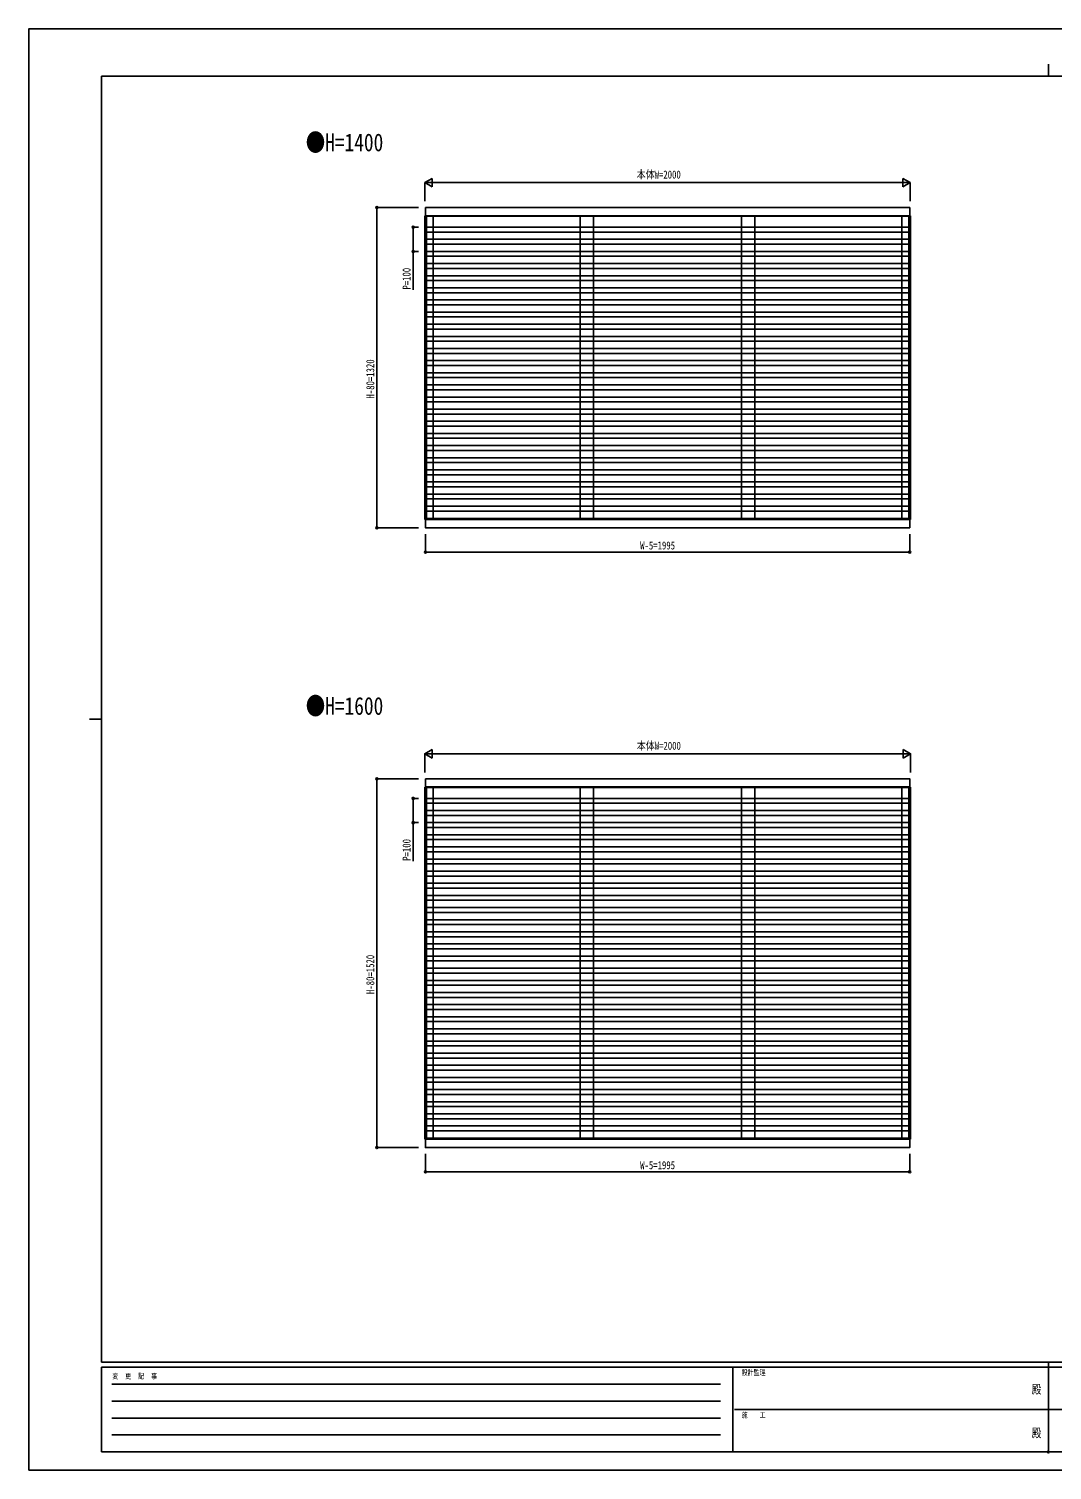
# Model space of a CAD drawing. Units: millimetres, scale not verified. Extents: x -4205 to 4205, y -2970 to 2970.
# Drawn here: x -4205 to 11, y -2970 to 2970 of the extents above; entities that cross this region are included whole.
import ezdxf
from ezdxf.enums import TextEntityAlignment as Align

# ---------------------------------------------------------------- set-up
doc = ezdxf.new("R2010")
doc.units = ezdxf.units.MM
doc.header["$LTSCALE"] = 16
doc.header["$PDMODE"] = 32
doc.header["$PDSIZE"] = 8
for name, color, linetype in [('0-1_USER1', 3, 'Continuous'), ('0-2_YKK_A1', 4, 'Continuous'), ('0-3_YKK_D', 6, 'Continuous'), ('0-4_YKK_ZWAK', 7, 'Continuous')]:
    doc.layers.add(name, color=color, linetype=linetype)
doc.styles.add('ＭＳ ゴシック', font='')
doc.styles.get('ＭＳ ゴシック').set_extended_font_data('MS Gothic')

msp = doc.modelspace()

# ---------------------------------------------------------------- linework, layer by layer
at = {"layer": '0-2_YKK_A1'}
for p, q in [((-2574.15, 2199.03), (-2567.15, 2199.03)), ((-2574.15, 2199.03), (-2574.15, 948.03)), ((-2572.15, 2199.03), (-2572.15, 948.03)), ((-577.15, 2199.53), (-2570.15, 2199.53)), ((-2570.15, 2199.53), (-2570.15, 2199.03)), ((-2539.15, 947.53), (-2539.15, 2199.53)), ((-1933.65, 947.53), (-1933.65, 2199.53)), ((-1878.65, 947.53), (-1878.65, 2199.53)), ((-1268.65, 947.53), (-1268.65, 2199.53)), ((-1213.65, 947.53), (-1213.65, 2199.53)), ((-608.15, 947.53), (-608.15, 2199.53)), ((-573.15, 2199.03), (-580.15, 2199.03)), ((-577.15, 2199.53), (-577.15, 2199.03)), ((-575.15, 2199.03), (-575.15, 948.03)), ((-573.15, 2199.03), (-573.15, 948.03)), ((-580.15, 2197.53), (-2567.15, 2197.53)), ((-580.15, 2152.53), (-2567.15, 2152.53)), ((-2567.15, 2132.52), (-580.15, 2132.52)), ((-2567.15, 2102.53), (-580.15, 2102.53)), ((-2567.15, 2082.52), (-580.15, 2082.52)), ((-580.15, 2052.53), (-2567.15, 2052.53)), ((-2567.15, 2032.52), (-580.15, 2032.52)), ((-2567.15, 2002.53), (-580.15, 2002.53)), ((-2567.15, 1982.52), (-580.15, 1982.52)), ((-580.15, 1952.53), (-2567.15, 1952.53)), ((-2567.15, 1932.52), (-580.15, 1932.52)), ((-2567.15, 1902.53), (-580.15, 1902.53)), ((-2567.15, 1882.52), (-580.15, 1882.52)), ((-580.15, 1852.53), (-2567.15, 1852.53)), ((-2567.15, 1832.52), (-580.15, 1832.52)), ((-2567.15, 1802.53), (-580.15, 1802.53)), ((-2567.15, 1782.52), (-580.15, 1782.52)), ((-580.15, 1752.53), (-2567.15, 1752.53)), ((-2567.15, 1732.52), (-580.15, 1732.52)), ((-2567.15, 1702.53), (-580.15, 1702.53)), ((-2567.15, 1682.52), (-580.15, 1682.52)), ((-580.15, 1652.53), (-2567.15, 1652.53)), ((-2567.15, 1632.52), (-580.15, 1632.52)), ((-2567.15, 1602.53), (-580.15, 1602.53)), ((-2567.15, 1582.52), (-580.15, 1582.52)), ((-580.15, 1552.53), (-2567.15, 1552.53)), ((-2567.15, 1532.52), (-580.15, 1532.52)), ((-2567.15, 1502.53), (-580.15, 1502.53)), ((-2567.15, 1482.52), (-580.15, 1482.52)), ((-580.15, 1452.53), (-2567.15, 1452.53)), ((-2567.15, 1432.52), (-580.15, 1432.52)), ((-2567.15, 1402.53), (-580.15, 1402.53)), ((-2567.15, 1382.52), (-580.15, 1382.52)), ((-580.15, 1352.53), (-2567.15, 1352.53)), ((-2567.15, 1332.52), (-580.15, 1332.52)), ((-2567.15, 1302.53), (-580.15, 1302.53)), ((-2567.15, 1282.52), (-580.15, 1282.52)), ((-580.15, 1252.53), (-2567.15, 1252.53)), ((-2567.15, 1232.52), (-580.15, 1232.52)), ((-2567.15, 1202.53), (-580.15, 1202.53)), ((-2567.15, 1182.52), (-580.15, 1182.52)), ((-580.15, 1152.53), (-2567.15, 1152.53)), ((-2567.15, 1132.52), (-580.15, 1132.52)), ((-2567.15, 1102.53), (-580.15, 1102.53)), ((-2567.15, 1082.52), (-580.15, 1082.52)), ((-580.15, 1052.53), (-2567.15, 1052.53)), ((-2567.15, 1032.52), (-580.15, 1032.52)), ((-2567.15, 1002.53), (-580.15, 1002.53)), ((-2567.15, 982.52), (-580.15, 982.52)), ((-580.15, 952.53), (-2567.15, 952.53)), ((-2569.15, 948.03), (-2569.15, 947.53)), ((-578.15, 948.03), (-578.15, 947.53)), ((-2574.15, -154.99), (-2567.15, -154.99)), ((-2574.15, -154.99), (-2574.15, -1605.99)), ((-2572.15, -154.99), (-2572.15, -1605.99)), ((-2570.15, -154.49), (-2570.15, -154.99)), ((-577.15, -154.49), (-2570.15, -154.49)), ((-580.15, -156.49), (-2567.15, -156.49)), ((-2539.15, -1606.49), (-2539.15, -154.49)), ((-1933.65, -1606.49), (-1933.65, -154.49)), ((-1878.65, -1606.49), (-1878.65, -154.49)), ((-1268.65, -1606.49), (-1268.65, -154.49)), ((-1213.65, -1606.49), (-1213.65, -154.49)), ((-608.15, -1606.49), (-608.15, -154.49)), ((-573.15, -154.99), (-580.15, -154.99)), ((-577.15, -154.49), (-577.15, -154.99)), ((-575.15, -154.99), (-575.15, -1605.99)), ((-573.15, -154.99), (-573.15, -1605.99)), ((-580.15, -201.49), (-2567.15, -201.49)), ((-2567.15, -221.49), (-580.15, -221.49)), ((-2567.15, -251.49), (-580.15, -251.49)), ((-2567.15, -271.49), (-580.15, -271.49)), ((-580.15, -301.49), (-2567.15, -301.49)), ((-2567.15, -321.49), (-580.15, -321.49)), ((-2567.15, -351.49), (-580.15, -351.49)), ((-2567.15, -371.49), (-580.15, -371.49)), ((-580.15, -401.49), (-2567.15, -401.49)), ((-2567.15, -421.49), (-580.15, -421.49)), ((-2567.15, -451.49), (-580.15, -451.49)), ((-2567.15, -471.49), (-580.15, -471.49)), ((-580.15, -501.49), (-2567.15, -501.49)), ((-2567.15, -521.49), (-580.15, -521.49)), ((-2567.15, -551.49), (-580.15, -551.49)), ((-2567.15, -571.49), (-580.15, -571.49)), ((-580.15, -601.49), (-2567.15, -601.49)), ((-2567.15, -621.49), (-580.15, -621.49)), ((-2567.15, -651.49), (-580.15, -651.49)), ((-2567.15, -671.49), (-580.15, -671.49)), ((-580.15, -701.49), (-2567.15, -701.49)), ((-2567.15, -721.49), (-580.15, -721.49)), ((-2567.15, -751.49), (-580.15, -751.49)), ((-2567.15, -771.49), (-580.15, -771.49)), ((-580.15, -801.49), (-2567.15, -801.49)), ((-2567.15, -821.49), (-580.15, -821.49)), ((-2567.15, -851.49), (-580.15, -851.49)), ((-2567.15, -871.49), (-580.15, -871.49)), ((-580.15, -901.49), (-2567.15, -901.49)), ((-2567.15, -921.49), (-580.15, -921.49)), ((-2567.15, -951.49), (-580.15, -951.49)), ((-2567.15, -971.49), (-580.15, -971.49)), ((-580.15, -1001.49), (-2567.15, -1001.49)), ((-2567.15, -1021.49), (-580.15, -1021.49)), ((-2567.15, -1051.49), (-580.15, -1051.49)), ((-2567.15, -1071.49), (-580.15, -1071.49)), ((-580.15, -1101.49), (-2567.15, -1101.49)), ((-2567.15, -1121.49), (-580.15, -1121.49)), ((-2567.15, -1151.49), (-580.15, -1151.49)), ((-2567.15, -1171.49), (-580.15, -1171.49)), ((-580.15, -1201.49), (-2567.15, -1201.49)), ((-2567.15, -1221.49), (-580.15, -1221.49)), ((-2567.15, -1251.49), (-580.15, -1251.49)), ((-2567.15, -1271.49), (-580.15, -1271.49)), ((-580.15, -1301.49), (-2567.15, -1301.49)), ((-2567.15, -1321.49), (-580.15, -1321.49)), ((-2567.15, -1351.49), (-580.15, -1351.49)), ((-2567.15, -1371.49), (-580.15, -1371.49)), ((-580.15, -1401.49), (-2567.15, -1401.49)), ((-2567.15, -1421.49), (-580.15, -1421.49)), ((-2567.15, -1451.49), (-580.15, -1451.49)), ((-2567.15, -1471.49), (-580.15, -1471.49)), ((-580.15, -1501.49), (-2567.15, -1501.49)), ((-2567.15, -1521.49), (-580.15, -1521.49)), ((-2567.15, -1551.49), (-580.15, -1551.49)), ((-2567.15, -1571.49), (-580.15, -1571.49)), ((-580.15, -1601.49), (-2567.15, -1601.49)), ((-2569.15, -1605.99), (-2569.15, -1606.49)), ((-578.15, -1605.99), (-578.15, -1606.49))]:
    msp.add_line(p, q, dxfattribs=at)
for points in [[(-2567.15, 2199.03), (-2567.15, 948.03), (-2574.15, 948.03)], [(-580.15, 2199.03), (-580.15, 948.03), (-573.15, 948.03)], [(-2567.15, -154.99), (-2567.15, -1605.99), (-2574.15, -1605.99)], [(-580.15, -154.99), (-580.15, -1605.99), (-573.15, -1605.99)]]:
    msp.add_lwpolyline(points, dxfattribs=at)
for points in [[(-2571.15, 2233.53), (-576.15, 2233.53), (-576.15, 2199.53), (-2571.15, 2199.53)], [(-2571.15, 947.53), (-576.15, 947.53), (-576.15, 913.53), (-2571.15, 913.53)], [(-2571.15, -120.49), (-576.15, -120.49), (-576.15, -154.49), (-2571.15, -154.49)], [(-2571.15, -1606.49), (-576.15, -1606.49), (-576.15, -1640.49), (-2571.15, -1640.49)]]:
    msp.add_lwpolyline(points, close=True, dxfattribs=at)
at = {"layer": '0-3_YKK_D'}
for p, q in [((-2573.65, 2336.03), (-2543.34, 2353.53)), ((-2573.65, 2259.53), (-2573.65, 2337.03)), ((-2573.65, 2336.03), (-2543.34, 2318.53)), ((-2573.65, 2336.03), (-2513.03, 2336.03)), ((-2543.34, 2318.53), (-2543.34, 2353.53)), ((-608.65, 2336.03), (-2538.65, 2336.03)), ((-573.65, 2336.03), (-634.27, 2336.03)), ((-573.65, 2336.03), (-603.96, 2353.53)), ((-603.96, 2353.53), (-603.96, 2318.53)), ((-573.65, 2336.03), (-603.96, 2318.53)), ((-573.65, 2259.53), (-573.65, 2337.03)), ((-2600.15, 2233.53), (-2772.15, 2233.53)), ((-2771.15, 2233.53), (-2771.15, 913.53)), ((-2600.15, 2152.53), (-2622.57, 2152.53)), ((-2600.15, 2052.53), (-2622.57, 2052.53)), ((-2600.15, 913.53), (-2772.15, 913.53)), ((-2571.15, 887.53), (-2571.15, 812.53)), ((-576.15, 887.53), (-576.15, 812.53)), ((-2571.15, 813.53), (-576.15, 813.53)), ((-2573.15, -17.99), (-2542.84, -0.49)), ((-2573.15, -94.49), (-2573.15, -16.99)), ((-2573.15, -17.99), (-2542.84, -35.49)), ((-2573.15, -17.99), (-2512.53, -17.99)), ((-2542.84, -35.49), (-2542.84, -0.49)), ((-608.15, -17.99), (-2538.15, -17.99)), ((-573.15, -17.99), (-633.77, -17.99)), ((-573.15, -17.99), (-603.46, -0.49)), ((-603.46, -0.49), (-603.46, -35.49)), ((-573.15, -17.99), (-603.46, -35.49)), ((-573.15, -94.49), (-573.15, -16.99)), ((-2600.15, -120.49), (-2772.15, -120.49)), ((-2771.15, -120.49), (-2771.15, -1640.49)), ((-2600.15, -201.49), (-2622.57, -201.49)), ((-2600.15, -301.49), (-2622.57, -301.49)), ((-2600.15, -1640.49), (-2772.15, -1640.49)), ((-2571.15, -1666.49), (-2571.15, -1741.49)), ((-576.15, -1666.49), (-576.15, -1741.49)), ((-2571.15, -1740.49), (-576.15, -1740.49))]:
    msp.add_line(p, q, dxfattribs=at)
for points in [[(-2621.57, 2152.53), (-2621.57, 2052.53), (-2621.57, 1894.33)], [(-2621.57, -201.49), (-2621.57, -301.49), (-2621.57, -459.69)]]:
    msp.add_lwpolyline(points, dxfattribs=at)
for centre in [(-2771.15, 2233.53), (-2621.57, 2152.53), (-2621.57, 2052.53), (-2771.15, 913.53), (-2571.15, 813.53), (-576.15, 813.53), (-2771.15, -120.49), (-2621.57, -201.49), (-2621.57, -301.49), (-2771.15, -1640.49), (-2571.15, -1740.49), (-576.15, -1740.49)]:
    msp.add_circle(centre, 4.25, dxfattribs=at)
at = {"layer": '0-4_YKK_ZWAK'}
for p, q in [((-4.98, 2825), (-4.98, 2775)), ((3895.02, 2775), (-3904.98, 2775)), ((-3904.98, -2525), (-3904.98, 2775)), ((-3954.98, 125), (-3904.98, 125)), ((3895.02, -2525), (-3904.98, -2525)), ((-1304.98, -2545), (-3904.98, -2545)), ((-3904.98, -2895), (-3904.98, -2545)), ((-1304.98, -2545), (-1304.98, -2895)), ((-4.98, -2545), (-1304.98, -2545)), ((-4.98, -2525), (-4.98, -2895)), ((1295.02, -2545), (-4.98, -2545)), ((-3862.48, -2615), (-1354.98, -2615)), ((-3862.48, -2685), (-1354.98, -2685)), ((-1297.48, -2720), (-4.98, -2720)), ((-4.98, -2720), (1295.02, -2720)), ((-3862.48, -2755), (-1354.98, -2755)), ((-3862.48, -2825), (-1354.98, -2825)), ((-3904.98, -2895), (-1304.98, -2895)), ((-1304.98, -2895), (-4.98, -2895)), ((-4.98, -2895), (1295.02, -2895))]:
    msp.add_line(p, q, dxfattribs=at)
msp.add_lwpolyline([(-4205, -2970), (4205, -2970), (4205, 2970), (-4205, 2970)], close=True, dxfattribs=at)
msp.add_point((-4.98, -2895), dxfattribs=at)

# ---------------------------------------------------------------- texts
at = {"layer": '0-1_USER1', "style": 'ＭＳ ゴシック', "width": 0.8}
for s, p in [('●H=1400', (-3064.14, 2443.36)), ('●H=1600', (-3064.14, 120.99))]:
    msp.add_text(s, height=73.31, dxfattribs=at).set_placement(p, align=Align.BOTTOM_LEFT)
at = {"layer": '0-3_YKK_D', "style": 'ＭＳ ゴシック', "width": 0.8}
for s, p in [('本体W=2000', (-1700.85, 2343.03)), ('W-5=1995', (-1686.45, 814.53)), ('本体W=2000', (-1700.35, -10.99)), ('W-5=1995', (-1686.45, -1739.49))]:
    msp.add_text(s, height=32.99, dxfattribs=at).set_placement(p, align=Align.BOTTOM_LEFT)
for s, p in [('P=100', (-2622.57, 1895.33)), ('H-80=1320', (-2772.15, 1446.33)), ('P=100', (-2622.57, -458.69)), ('H-80=1520', (-2772.15, -1007.69))]:
    msp.add_text(s, height=32.99, rotation=90, dxfattribs=at).set_placement(p, align=Align.BOTTOM_LEFT)
at = {"layer": '0-4_YKK_ZWAK', "style": 'ＭＳ ゴシック', "width": 0.8}
for s, height, p in [('設計監理', 21.99, (-1268.31, -2585)), ('変  更  記  事', 21.99, (-3861.31, -2600)), ('殿', 36.66, (-73.67, -2665.83)), ('施\u3000\u3000工', 21.99, (-1268.31, -2760)), ('殿', 36.66, (-73.67, -2845.83))]:
    msp.add_text(s, height=height, dxfattribs=at).set_placement(p, align=Align.BOTTOM_LEFT)

doc.saveas('drawing.dxf')
